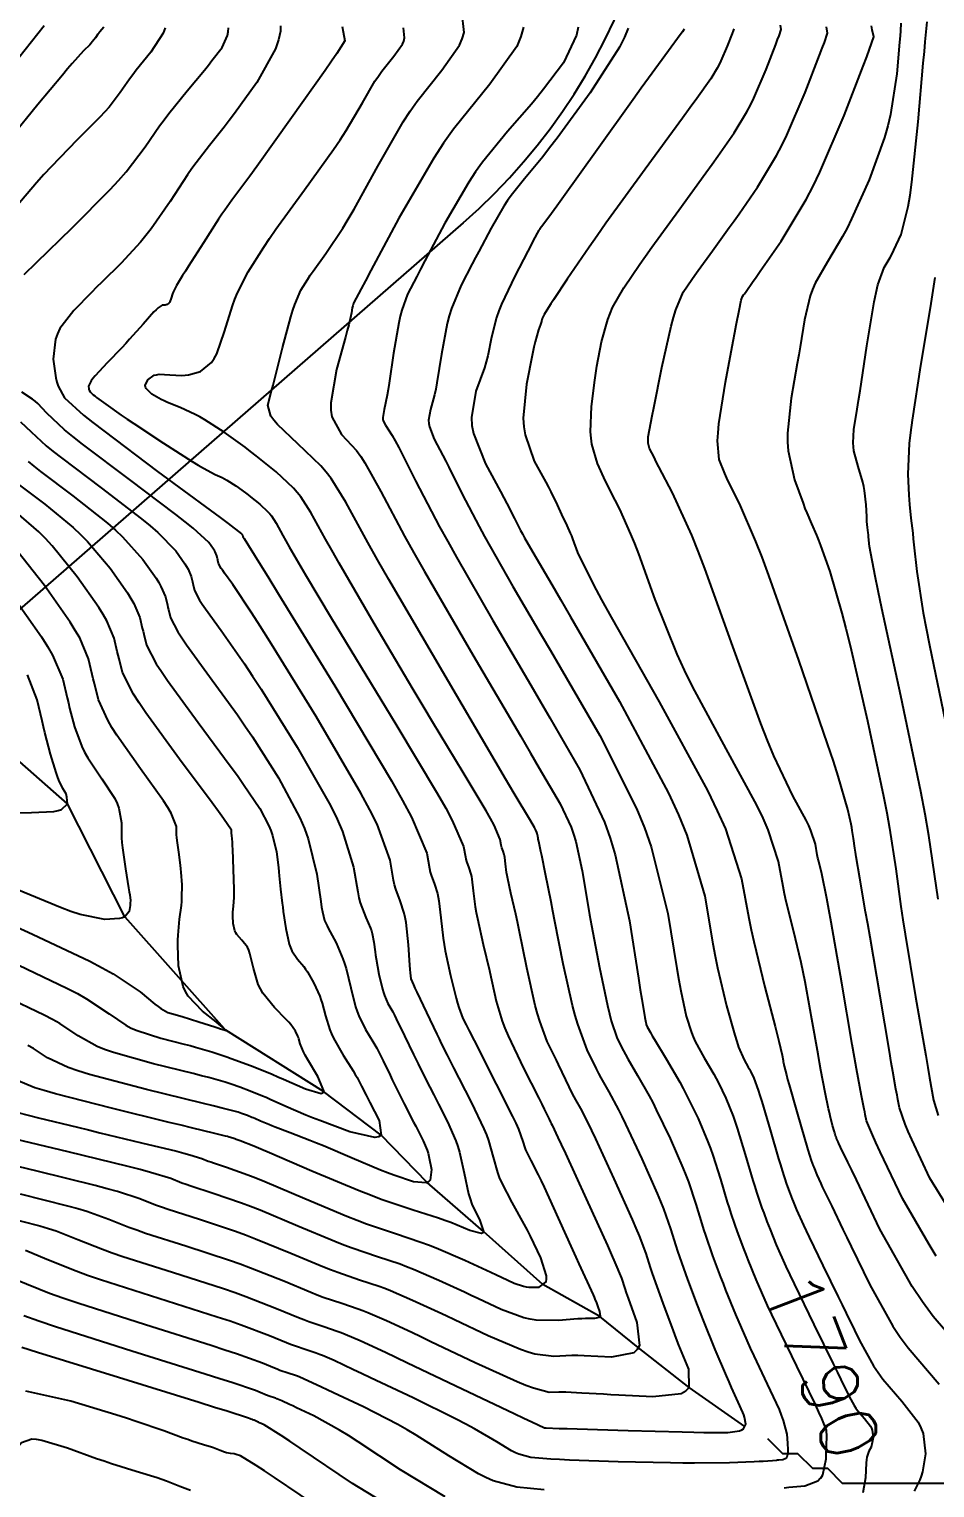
# Model space of a CAD drawing. Header units: metres. Extents: x 837117 to 838479, y 1189012 to 1191015.
# Drawn here: x 837905.5 to 837966.1, y 1189576 to 1189673.7 of the extents above; entities that cross this region are included whole.
import ezdxf

# ---------------------------------------------------------------- set-up
doc = ezdxf.new("R2010")
doc.units = ezdxf.units.M
doc.header["$LTSCALE"] = 0.3
for name, color, linetype in [('COTAS 10', 1, 'Continuous'), ('COTAS INT', 252, 'Continuous'), ('DRENAJE', 5, 'Continuous'), ('VIA1', 50, 'Continuous')]:
    doc.layers.add(name, color=color, linetype=linetype)
doc.styles.get("Standard").update_dxf_attribs({"font": 'simplex.shx'})

msp = doc.modelspace()

# ---------------------------------------------------------------- linework, layer by layer
at = {"layer": 'COTAS 10'}
for points in [[(837926.444, 1189673.902), (837926.509, 1189673.551), (837926.623, 1189672.938), (837926.09, 1189672.084), (837925.746, 1189671.581), (837925.317, 1189670.964), (837923.059, 1189667.774), (837920.736, 1189664.532), (837920.266, 1189663.881), (837919.871, 1189663.338), (837919.069, 1189662.27), (837918.587, 1189661.608), (837918.393, 1189661.321), (837918.173, 1189660.989), (837917.158, 1189659.415), (837916.162, 1189657.839), (837915.953, 1189657.506), (837915.773, 1189657.217), (837915.365, 1189656.547), (837915.174, 1189656.187), (837915.132, 1189656.094), (837915.093, 1189656.003), (837914.993, 1189655.698), (837914.909, 1189655.458), (837914.882, 1189655.407), (837914.853, 1189655.365), (837914.735, 1189655.269), (837914.605, 1189655.234), (837914.569, 1189655.229), (837914.534, 1189655.226), (837914.405, 1189655.234), (837914.13, 1189655.053), (837914.002, 1189654.931), (837913.851, 1189654.778), (837913.12, 1189653.966), (837912.218, 1189652.949), (837911.959, 1189652.668), (837911.697, 1189652.386), (837910.72, 1189651.369), (837909.917, 1189650.51), (837909.765, 1189650.328), (837909.643, 1189650.171), (837909.458, 1189649.806), (837909.483, 1189649.621), (837909.495, 1189649.578), (837909.508, 1189649.538), (837909.572, 1189649.42), (837909.779, 1189649.236), (837909.883, 1189649.154), (837910.006, 1189649.058), (837910.618, 1189648.599), (837911.663, 1189647.868), (837912.059, 1189647.6), (837912.502, 1189647.304), (837914.487, 1189646), (837916.409, 1189644.772), (837916.813, 1189644.524), (837917.161, 1189644.317), (837917.951, 1189643.899), (837918.422, 1189643.685), (837918.568, 1189643.606), (837918.721, 1189643.517), (837919.331, 1189643.125), (837919.976, 1189642.662), (837920.152, 1189642.53), (837920.326, 1189642.396), (837920.945, 1189641.896), (837921.482, 1189641.389), (837921.605, 1189641.25), (837921.717, 1189641.112), (837922.03, 1189640.621), (837922.478, 1189639.796), (837922.676, 1189639.448), (837922.905, 1189639.048), (837923.998, 1189637.171), (837925.718, 1189634.289), (837926.342, 1189633.256), (837927.031, 1189632.121), (837930.054, 1189627.171), (837932.843, 1189622.498), (837933.384, 1189621.537), (837933.825, 1189620.721), (837934.584, 1189618.979), (837934.701, 1189618.273), (837934.738, 1189618.111), (837934.776, 1189617.963), (837934.93, 1189617.55), (837935.075, 1189617.119), (837935.108, 1189616.961), (837935.139, 1189616.785), (837935.223, 1189616.009), (837935.365, 1189614.918), (837935.432, 1189614.544), (837935.511, 1189614.139), (837935.894, 1189612.415), (837936.307, 1189610.658), (837936.404, 1189610.231), (837936.494, 1189609.83), (837936.757, 1189608.598), (837937.17, 1189607.264), (837937.354, 1189606.799), (837937.57, 1189606.292), (837938.601, 1189604.117), (837939.611, 1189602.106), (837939.813, 1189601.703), (837939.98, 1189601.368), (837940.305, 1189600.71), (837940.401, 1189600.513), (837940.424, 1189600.467), (837940.446, 1189600.424), (837940.515, 1189600.301), (837940.902, 1189599.482), (837941.125, 1189599.002), (837941.397, 1189598.411), (837942.799, 1189595.36), (837944.21, 1189592.252), (837944.489, 1189591.626), (837944.719, 1189591.101), (837945.147, 1189590.052), (837945.373, 1189589.361), (837945.477, 1189589.062), (837945.598, 1189588.716), (837946.185, 1189587.08), (837946.353, 1189585.546), (837946.21, 1189585.264), (837945.986, 1189585.045), (837944.492, 1189584.769), (837942.666, 1189584.855), (837942.231, 1189584.863), (837941.828, 1189584.865), (837940.63, 1189584.815), (837939.35, 1189584.968), (837938.896, 1189585.098), (837938.398, 1189585.265), (837936.237, 1189586.183), (837933.972, 1189587.256), (837933.409, 1189587.521), (837932.873, 1189587.772), (837931.168, 1189588.563), (837929.697, 1189589.197), (837929.308, 1189589.35), (837928.928, 1189589.493), (837927.623, 1189589.926), (837926.155, 1189590.423), (837925.671, 1189590.607), (837925.155, 1189590.809), (837923.013, 1189591.705), (837920.64, 1189592.676), (837919.979, 1189592.926), (837919.315, 1189593.168), (837916.902, 1189593.973), (837914.812, 1189594.643), (837914.352, 1189594.8), (837913.944, 1189594.945), (837912.898, 1189595.365), (837911.413, 1189595.856), (837910.727, 1189596.045), (837909.923, 1189596.258), (837906.026, 1189597.221), (837902.224, 1189598.132)], [(837906.497, 1189673.957), (837906.086, 1189673.421), (837903.96, 1189670.728)], [(837967.559, 1189593.901), (837965.799, 1189596.745), (837964.59, 1189599.339), (837964.35, 1189599.887), (837964.15, 1189600.361), (837963.772, 1189601.459), (837963.668, 1189602.029), (837963.642, 1189602.169), (837963.617, 1189602.302), (837963.535, 1189602.72), (837963.326, 1189603.899), (837963.22, 1189604.511), (837963.094, 1189605.247), (837962.466, 1189608.937), (837961.796, 1189612.887), (837961.643, 1189613.786), (837961.504, 1189614.601), (837961.121, 1189616.843), (837960.879, 1189618.281), (837960.829, 1189618.589), (837960.787, 1189618.858), (837960.695, 1189619.502), (837960.611, 1189620.039), (837960.573, 1189620.239), (837960.529, 1189620.462), (837960.319, 1189621.454), (837959.664, 1189623.68), (837959.34, 1189624.681), (837958.953, 1189625.849), (837957.04, 1189631.454), (837955.019, 1189637.135), (837954.565, 1189638.35), (837954.156, 1189639.409), (837953.059, 1189641.944), (837952.363, 1189643.321), (837952.206, 1189643.651), (837952.065, 1189643.959), (837951.688, 1189644.885), (837951.586, 1189646.155), (837951.619, 1189646.68), (837951.679, 1189647.28), (837952.117, 1189650.073), (837952.632, 1189652.824), (837952.74, 1189653.398), (837952.833, 1189653.89), (837953.046, 1189654.99), (837953.15, 1189655.463), (837953.174, 1189655.56), (837953.197, 1189655.643), (837953.263, 1189655.82), (837953.331, 1189655.919), (837953.355, 1189655.954), (837953.382, 1189655.991), (837953.496, 1189656.149), (837953.933, 1189656.774), (837954.163, 1189657.106), (837954.441, 1189657.508), (837955.836, 1189659.53), (837957.52, 1189662.322), (837957.979, 1189663.208), (837958.435, 1189664.144), (837960.056, 1189667.933), (837961.336, 1189671.241), (837961.578, 1189671.874), (837961.77, 1189672.384), (837962.055, 1189673.202), (837961.947, 1189673.668), (837961.892, 1189673.956)], [(837945.612, 1189673.785), (837945.356, 1189673.184), (837945.012, 1189672.509), (837943.052, 1189669.459), (837940.842, 1189666.428), (837940.343, 1189665.764), (837939.891, 1189665.177), (837938.665, 1189663.692), (837937.767, 1189662.585), (837937.523, 1189662.236), (837937.281, 1189661.87), (837936.421, 1189660.394), (837935.598, 1189658.837), (837935.379, 1189658.419), (837935.163, 1189658.007), (837934.414, 1189656.568), (837933.772, 1189655.006), (837933.623, 1189654.518), (837933.486, 1189654.004), (837933.096, 1189651.946), (837932.796, 1189650.028), (837932.716, 1189649.603), (837932.636, 1189649.225), (837932.359, 1189648.24), (837932.235, 1189647.521), (837932.252, 1189647.309), (837932.291, 1189647.092), (837932.617, 1189646.262), (837933.192, 1189645.171), (837933.387, 1189644.789), (837933.599, 1189644.372), (837934.494, 1189642.579), (837935.621, 1189640.402), (837935.979, 1189639.744), (837936.357, 1189639.061), (837937.884, 1189636.396), (837939.785, 1189633.145), (837940.397, 1189632.094), (837941.046, 1189630.977), (837943.702, 1189626.396), (837946.165, 1189621.522), (837946.692, 1189620.22), (837947.153, 1189618.939), (837948.26, 1189614.486), (837948.854, 1189610.802), (837948.992, 1189610.007), (837949.118, 1189609.309), (837949.476, 1189607.598), (837949.835, 1189606.516), (837949.961, 1189606.213), (837950.099, 1189605.91), (837950.697, 1189604.806), (837951.329, 1189603.715), (837951.49, 1189603.42), (837951.644, 1189603.128), (837952.148, 1189602.1), (837952.628, 1189600.909), (837952.767, 1189600.514), (837952.91, 1189600.092), (837953.447, 1189598.332), (837953.955, 1189596.601), (837954.079, 1189596.196), (837954.195, 1189595.824), (837954.556, 1189594.748), (837954.68, 1189594.419), (837954.894, 1189593.846), (837954.996, 1189593.582), (837955.102, 1189593.313), (837955.516, 1189592.294), (837956.17, 1189590.83), (837956.427, 1189590.282), (837956.717, 1189589.671), (837958.038, 1189586.947), (837959.334, 1189584.304), (837959.608, 1189583.744), (837959.845, 1189583.259), (837960.393, 1189582.131), (837960.739, 1189581.514), (837960.848, 1189581.353), (837960.963, 1189581.195), (837961.426, 1189580.656), (837961.818, 1189580.147), (837961.889, 1189580.008), (837961.943, 1189579.869), (837961.999, 1189579.375), (837961.926, 1189578.938), (837961.897, 1189578.836), (837961.866, 1189578.742), (837961.724, 1189578.469), (837961.588, 1189578.061), (837961.56, 1189577.881), (837961.537, 1189577.673), (837961.488, 1189576.681), (837961.318, 1189575.674)], [(837904.856, 1189643.175), (837906.541, 1189641.903), (837908.443, 1189640.337), (837908.927, 1189639.877), (837909.392, 1189639.406), (837910.916, 1189637.607), (837912.076, 1189635.96), (837912.31, 1189635.585), (837912.507, 1189635.245), (837912.907, 1189634.307), (837913.071, 1189633.592), (837913.119, 1189633.392), (837913.169, 1189633.191), (837913.359, 1189632.458), (837914.009, 1189631.214), (837914.348, 1189630.691), (837914.756, 1189630.091), (837916.807, 1189627.277), (837918.961, 1189624.375), (837919.434, 1189623.719), (837919.855, 1189623.126), (837920.931, 1189621.52), (837921.546, 1189620.348), (837921.676, 1189620.031), (837921.788, 1189619.716), (837922.047, 1189618.603), (837922.179, 1189617.554), (837922.211, 1189617.28), (837922.241, 1189617.012), (837922.333, 1189616.105), (837922.434, 1189615.178), (837922.47, 1189614.898), (837922.509, 1189614.608), (837922.678, 1189613.477), (837922.914, 1189612.434), (837922.995, 1189612.199), (837923.083, 1189611.989), (837923.459, 1189611.423), (837923.883, 1189610.924), (837924.002, 1189610.755), (837924.122, 1189610.573), (837924.559, 1189609.804), (837924.947, 1189608.949), (837925.035, 1189608.712), (837925.116, 1189608.475), (837925.338, 1189607.619), (837925.623, 1189606.694), (837925.744, 1189606.414), (837925.882, 1189606.123), (837926.53, 1189604.985), (837927.183, 1189603.935), (837927.324, 1189603.7), (837927.448, 1189603.488), (837927.753, 1189602.925), (837928.049, 1189602.322), (837928.167, 1189602.085), (837928.302, 1189601.819), (837928.919, 1189600.605), (837929.059, 1189599.632), (837928.893, 1189599.516), (837928.638, 1189599.468), (837926.977, 1189599.851), (837924.955, 1189600.612), (837924.473, 1189600.802), (837924.024, 1189600.982), (837922.682, 1189601.559), (837921.635, 1189602.031), (837921.371, 1189602.146), (837921.118, 1189602.254), (837920.302, 1189602.586), (837919.591, 1189602.854), (837919.405, 1189602.92), (837919.224, 1189602.984), (837918.61, 1189603.188), (837917.522, 1189603.487), (837917.042, 1189603.611), (837916.485, 1189603.753), (837913.828, 1189604.412), (837911.131, 1189605.17), (837910.548, 1189605.374), (837910.038, 1189605.575), (837908.787, 1189606.282), (837907.559, 1189607.104), (837907.062, 1189607.38), (837906.498, 1189607.675), (837903.893, 1189608.913)], [(837933.353, 1189575.406), (837930.36, 1189577.217), (837927.527, 1189579.096), (837926.87, 1189579.511), (837926.268, 1189579.879), (837924.553, 1189580.825), (837923.398, 1189581.374), (837923.149, 1189581.491), (837922.931, 1189581.594), (837922.402, 1189581.842), (837922.085, 1189581.978), (837922.002, 1189582.011), (837921.92, 1189582.042), (837921.64, 1189582.135), (837921.324, 1189582.242), (837921.22, 1189582.281), (837921.109, 1189582.325), (837920.648, 1189582.517), (837919.07, 1189583.057), (837918.255, 1189583.319), (837917.276, 1189583.63), (837912.373, 1189585.16), (837907.25, 1189586.8), (837906.132, 1189587.181), (837905.145, 1189587.528)]]:
    msp.add_lwpolyline(points, dxfattribs=at)
at = {"layer": 'COTAS INT'}
for points in [[(837903.764, 1189594.186), (837906.217, 1189593.548), (837906.782, 1189593.38), (837907.298, 1189593.216), (837908.746, 1189592.654), (837910.402, 1189591.989), (837911.05, 1189591.759), (837911.778, 1189591.51), (837915.091, 1189590.448), (837918.5, 1189589.353), (837919.289, 1189589.083), (837920.012, 1189588.828), (837922.067, 1189588.03), (837923.536, 1189587.415), (837923.891, 1189587.276), (837924.222, 1189587.151), (837925.23, 1189586.81), (837926.125, 1189586.512), (837926.386, 1189586.414), (837926.652, 1189586.31), (837927.662, 1189585.874), (837929.346, 1189585.087), (837930.038, 1189584.76), (837930.829, 1189584.386), (837934.497, 1189582.642), (837937.962, 1189580.993), (837938.623, 1189580.678), (837939.156, 1189580.425), (837940.003, 1189580.024), (837940.025, 1189580.024), (837940.045, 1189580.022), (837940.054, 1189580.022), (837940.064, 1189580.021), (837940.113, 1189580.019), (837940.99, 1189579.991), (837941.523, 1189579.974), (837942.182, 1189579.954), (837945.608, 1189579.848), (837949.216, 1189579.749), (837949.989, 1189579.733), (837950.664, 1189579.722), (837952.284, 1189579.724), (837953.066, 1189579.83), (837953.212, 1189579.884), (837953.328, 1189579.949), (837953.491, 1189580.274), (837953.39, 1189580.739), (837953.339, 1189580.893), (837953.278, 1189581.057), (837952.975, 1189581.739), (837952.514, 1189582.738), (837952.354, 1189583.103), (837952.18, 1189583.506), (837951.434, 1189585.278), (837950.642, 1189587.226), (837950.44, 1189587.739), (837950.244, 1189588.242), (837949.599, 1189589.966), (837949.062, 1189591.492), (837948.934, 1189591.87), (837948.816, 1189592.229), (837948.467, 1189593.364), (837947.996, 1189594.698), (837947.8, 1189595.181), (837947.577, 1189595.715), (837946.538, 1189598.056), (837945.456, 1189600.363), (837945.206, 1189600.875), (837944.978, 1189601.333), (837944.33, 1189602.527), (837943.796, 1189603.467), (837943.639, 1189603.764), (837943.478, 1189604.077), (837942.862, 1189605.341), (837942.224, 1189607.058), (837942.049, 1189607.658), (837941.875, 1189608.311), (837941.252, 1189611.117), (837940.694, 1189613.956), (837940.561, 1189614.63), (837940.438, 1189615.255), (837940.068, 1189617.107), (837939.811, 1189618.376), (837939.758, 1189618.633), (837939.713, 1189618.85), (837939.618, 1189619.295), (837939.583, 1189619.455), (837939.575, 1189619.493), (837939.569, 1189619.528), (837939.556, 1189619.629), (837939.548, 1189619.701), (837939.545, 1189619.717), (837939.542, 1189619.732), (837939.529, 1189619.772), (837939.514, 1189619.811), (837939.511, 1189619.824), (837939.507, 1189619.839), (837939.496, 1189619.905), (837939.426, 1189620.067), (837939.385, 1189620.143), (837939.335, 1189620.232), (837939.075, 1189620.667), (837937.978, 1189622.518), (837937.399, 1189623.5), (837936.701, 1189624.686), (837933.188, 1189630.667), (837929.583, 1189636.859), (837928.826, 1189638.179), (837928.175, 1189639.327), (837926.697, 1189642.048), (837925.721, 1189643.622), (837925.386, 1189644.048), (837925.022, 1189644.469), (837923.476, 1189645.951), (837922.117, 1189647.233), (837921.872, 1189647.527), (837921.683, 1189647.795), (837921.475, 1189648.545), (837921.725, 1189649.486), (837921.825, 1189649.875), (837921.938, 1189650.319), (837922.46, 1189652.384), (837923.018, 1189654.453), (837923.154, 1189654.898), (837923.282, 1189655.289), (837923.678, 1189656.242), (837924.147, 1189656.979), (837924.321, 1189657.234), (837924.513, 1189657.51), (837925.369, 1189658.692), (837926.496, 1189660.397), (837926.86, 1189661.003), (837927.247, 1189661.667), (837928.833, 1189664.55), (837930.545, 1189667.519), (837931.012, 1189668.238), (837931.476, 1189668.911), (837933.123, 1189670.97), (837934.319, 1189672.646), (837934.498, 1189673.078), (837934.611, 1189673.497), (837934.469, 1189674.895)], [(837922.332, 1189673.937), (837922.334, 1189673.589), (837922.193, 1189673), (837921.989, 1189672.4), (837920.733, 1189670.14), (837919.235, 1189668.075), (837918.879, 1189667.598), (837918.548, 1189667.163), (837917.568, 1189665.932), (837916.67, 1189664.772), (837916.391, 1189664.382), (837916.099, 1189663.961), (837914.935, 1189662.19), (837913.672, 1189660.356), (837913.317, 1189659.896), (837912.96, 1189659.456), (837911.652, 1189658.038), (837910.361, 1189656.774), (837910.014, 1189656.431), (837909.672, 1189656.091), (837908.477, 1189654.888), (837907.558, 1189653.665), (837907.39, 1189653.313), (837907.26, 1189652.954), (837907.102, 1189651.61), (837907.274, 1189650.372), (837907.351, 1189650.08), (837907.441, 1189649.811), (837907.871, 1189649.022), (837909.138, 1189647.875), (837909.755, 1189647.38), (837910.487, 1189646.808), (837914.093, 1189644.1), (837917.606, 1189641.506), (837918.281, 1189641.006), (837918.825, 1189640.601), (837919.714, 1189639.925), (837919.751, 1189639.873), (837919.758, 1189639.861), (837919.764, 1189639.85), (837919.777, 1189639.821), (837919.782, 1189639.798), (837919.783, 1189639.792), (837919.785, 1189639.786), (837919.791, 1189639.763), (837919.811, 1189639.723), (837919.822, 1189639.707), (837919.835, 1189639.688), (837919.899, 1189639.6), (837920.878, 1189638.023), (837921.466, 1189637.066), (837922.193, 1189635.884), (837925.966, 1189629.733), (837929.754, 1189623.375), (837930.49, 1189622.062), (837931.09, 1189620.943), (837932.128, 1189618.516), (837932.298, 1189617.49), (837932.352, 1189617.254), (837932.407, 1189617.039), (837932.63, 1189616.439), (837932.842, 1189615.813), (837932.89, 1189615.582), (837932.934, 1189615.327), (837933.056, 1189614.199), (837933.214, 1189612.819), (837933.28, 1189612.405), (837933.356, 1189611.977), (837933.711, 1189610.318), (837934.093, 1189608.814), (837934.186, 1189608.485), (837934.274, 1189608.194), (837934.543, 1189607.457), (837934.747, 1189607.03), (837934.793, 1189606.934), (837934.835, 1189606.847), (837934.95, 1189606.615), (837935.282, 1189605.967), (837936.771, 1189603.058), (837937.861, 1189600.877), (837938.074, 1189600.428), (837938.249, 1189600.045), (837938.56, 1189599.219), (837938.678, 1189598.786), (837938.731, 1189598.65), (837938.793, 1189598.508), (837939.09, 1189597.94), (837939.586, 1189596.976), (837939.774, 1189596.584), (837939.984, 1189596.139), (837940.924, 1189594.083), (837941.883, 1189591.953), (837942.105, 1189591.462), (837942.307, 1189591.014), (837943.25, 1189588.944), (837943.322, 1189588.783), (837943.381, 1189588.65), (837943.487, 1189588.396), (837943.531, 1189588.26), (837943.552, 1189588.201), (837943.576, 1189588.133), (837943.691, 1189587.811), (837943.724, 1189587.509), (837943.696, 1189587.454), (837943.652, 1189587.41), (837943.358, 1189587.356), (837942.745, 1189587.349), (837942.499, 1189587.336), (837942.221, 1189587.318), (837940.944, 1189587.211), (837939.448, 1189587.24), (837939.032, 1189587.308), (837938.616, 1189587.401), (837937.107, 1189587.953), (837935.544, 1189588.691), (837935.094, 1189588.902), (837934.637, 1189589.115), (837932.921, 1189589.907), (837931.219, 1189590.641), (837930.77, 1189590.818), (837930.33, 1189590.983), (837928.82, 1189591.485), (837927.121, 1189592.06), (837926.562, 1189592.272), (837925.964, 1189592.506), (837923.485, 1189593.543), (837920.954, 1189594.6), (837920.323, 1189594.848), (837919.723, 1189595.075), (837917.808, 1189595.735), (837916.329, 1189596.209), (837916.004, 1189596.321), (837915.715, 1189596.423), (837914.975, 1189596.72), (837913.616, 1189597.141), (837912.937, 1189597.322), (837912.126, 1189597.53), (837908.103, 1189598.513), (837904.08, 1189599.474)], [(837968.93, 1189584.108), (837966.03, 1189587.482), (837965.31, 1189588.471), (837964.627, 1189589.485), (837962.462, 1189593.345), (837960.885, 1189596.63), (837960.572, 1189597.281), (837960.313, 1189597.82), (837959.824, 1189598.831), (837959.706, 1189599.075), (837959.68, 1189599.13), (837959.657, 1189599.179), (837959.599, 1189599.31), (837959.561, 1189599.401), (837959.543, 1189599.449), (837959.513, 1189599.53), (837959.462, 1189599.691), (837959.44, 1189599.765), (837959.414, 1189599.852), (837959.293, 1189600.272), (837959.129, 1189600.918), (837959.076, 1189601.147), (837959.02, 1189601.397), (837958.793, 1189602.485), (837958.506, 1189603.986), (837958.413, 1189604.499), (837958.314, 1189605.053), (837957.908, 1189607.403), (837957.447, 1189609.909), (837957.313, 1189610.562), (837957.176, 1189611.197), (837956.662, 1189613.341), (837956.186, 1189615.283), (837956.074, 1189615.791), (837955.97, 1189616.286), (837955.667, 1189617.965), (837954.978, 1189620.093), (837954.631, 1189620.871), (837954.217, 1189621.731), (837952.157, 1189625.519), (837949.907, 1189629.682), (837949.373, 1189630.778), (837948.878, 1189631.85), (837947.41, 1189635.519), (837946.306, 1189638.582), (837946.04, 1189639.272), (837945.791, 1189639.894), (837945.035, 1189641.569), (837944.415, 1189642.784), (837944.252, 1189643.116), (837944.093, 1189643.446), (837943.552, 1189644.62), (837943.176, 1189645.912), (837943.121, 1189646.316), (837943.088, 1189646.741), (837943.148, 1189648.439), (837943.371, 1189650.216), (837943.441, 1189650.69), (837943.515, 1189651.156), (837943.81, 1189652.77), (837944.233, 1189654.278), (837944.387, 1189654.677), (837944.556, 1189655.067), (837945.302, 1189656.406), (837946.386, 1189657.985), (837946.768, 1189658.527), (837947.186, 1189659.114), (837948.993, 1189661.609), (837950.803, 1189664.098), (837951.223, 1189664.68), (837951.607, 1189665.217), (837952.701, 1189666.77), (837953.554, 1189668.185), (837953.787, 1189668.635), (837954.018, 1189669.109), (837954.84, 1189671.029), (837955.489, 1189672.705), (837955.611, 1189673.026), (837955.709, 1189673.284), (837955.854, 1189673.698), (837955.809, 1189673.993)], [(837966.223, 1189591.518), (837965.765, 1189592.306), (837963.961, 1189595.398), (837962.477, 1189598.521), (837962.189, 1189599.139), (837961.956, 1189599.65), (837961.56, 1189600.603), (837961.481, 1189601.015), (837961.448, 1189601.185), (837961.41, 1189601.378), (837961.23, 1189602.276), (837960.897, 1189604.075), (837960.763, 1189604.836), (837960.611, 1189605.712), (837959.907, 1189609.822), (837959.2, 1189613.897), (837959.046, 1189614.75), (837958.909, 1189615.483), (837958.564, 1189617.135), (837958.359, 1189617.971), (837958.311, 1189618.189), (837958.266, 1189618.402), (837958.136, 1189619.124), (837957.84, 1189620.04), (837957.69, 1189620.375), (837957.512, 1189620.745), (837956.626, 1189622.374), (837955.355, 1189625.039), (837954.935, 1189626.061), (837954.485, 1189627.207), (837952.61, 1189632.374), (837950.732, 1189637.586), (837950.279, 1189638.761), (837949.855, 1189639.819), (837948.568, 1189642.669), (837947.665, 1189644.397), (837947.483, 1189644.747), (837947.332, 1189645.041), (837947.032, 1189645.64), (837946.956, 1189645.903), (837946.945, 1189645.985), (837946.938, 1189646.071), (837946.95, 1189646.416), (837947.114, 1189647.355), (837947.202, 1189647.816), (837947.31, 1189648.363), (837947.854, 1189651.066), (837948.479, 1189653.829), (837948.637, 1189654.415), (837948.789, 1189654.923), (837949.283, 1189656.113), (837949.858, 1189656.952), (837950.062, 1189657.24), (837950.284, 1189657.552), (837951.245, 1189658.879), (837952.368, 1189660.436), (837952.693, 1189660.893), (837953.024, 1189661.362), (837954.269, 1189663.15), (837955.537, 1189665.254), (837955.883, 1189665.922), (837956.227, 1189666.626), (837957.448, 1189669.481), (837958.413, 1189671.973), (837958.595, 1189672.449), (837958.74, 1189672.833), (837958.956, 1189673.449), (837958.889, 1189673.888)], [(837963.861, 1189674.129), (837963.831, 1189673.601), (837963.806, 1189673.272), (837963.773, 1189672.863), (837963.594, 1189670.722), (837963.172, 1189668.015), (837962.985, 1189667.249), (837962.769, 1189666.476), (837961.737, 1189663.623), (837960.562, 1189661.018), (837960.255, 1189660.401), (837959.956, 1189659.829), (837958.944, 1189658.141), (837958.125, 1189656.698), (837957.947, 1189656.281), (837957.791, 1189655.856), (837957.408, 1189654.261), (837957.122, 1189652.454), (837957.027, 1189651.897), (837956.927, 1189651.316), (837956.509, 1189649.009), (837956.266, 1189646.666), (837956.275, 1189646.061), (837956.317, 1189645.476), (837956.745, 1189643.523), (837957.311, 1189641.961), (837957.44, 1189641.623), (837957.557, 1189641.326), (837957.879, 1189640.594), (837958.214, 1189639.82), (837958.339, 1189639.496), (837958.478, 1189639.124), (837959.096, 1189637.389), (837959.914, 1189634.611), (837960.18, 1189633.583), (837960.462, 1189632.443), (837961.623, 1189627.389), (837962.689, 1189622.347), (837962.912, 1189621.215), (837963.103, 1189620.197), (837963.531, 1189617.471), (837963.868, 1189614.954), (837964.003, 1189614.066), (837964.154, 1189613.097), (837964.849, 1189608.908), (837965.526, 1189604.969), (837965.666, 1189604.156), (837965.786, 1189603.464), (837966.047, 1189601.969), (837966.368, 1189600.944)], [(837966.367, 1189615.44), (837965.738, 1189619.702), (837965.484, 1189621.126), (837965.195, 1189622.656), (837963.863, 1189629.064), (837962.593, 1189634.917), (837962.344, 1189636.096), (837962.14, 1189637.085), (837961.771, 1189639.064), (837961.702, 1189639.707), (837961.685, 1189639.853), (837961.67, 1189639.985), (837961.626, 1189640.347), (837961.591, 1189640.745), (837961.582, 1189640.9), (837961.572, 1189641.074), (837961.538, 1189641.863), (837961.435, 1189642.814), (837961.382, 1189643.09), (837961.319, 1189643.371), (837961.002, 1189644.432), (837960.722, 1189645.478), (837960.682, 1189645.75), (837960.658, 1189646.014), (837960.708, 1189646.904), (837960.936, 1189648.273), (837961.025, 1189648.84), (837961.125, 1189649.487), (837961.578, 1189652.504), (837962.077, 1189655.467), (837962.206, 1189656.081), (837962.33, 1189656.605), (837962.745, 1189657.753), (837963.155, 1189658.437), (837963.276, 1189658.668), (837963.4, 1189658.918), (837963.876, 1189659.972), (837964.355, 1189661.845), (837964.481, 1189662.61), (837964.604, 1189663.483), (837965.026, 1189667.526), (837965.364, 1189671.436), (837965.434, 1189672.224), (837965.494, 1189672.885), (837965.627, 1189674.211)], [(837914.598, 1189673.817), (837914.471, 1189673.464), (837913.651, 1189672.172), (837912.666, 1189670.967), (837912.434, 1189670.668), (837912.221, 1189670.385), (837911.596, 1189669.485), (837910.845, 1189668.509), (837910.552, 1189668.176), (837910.221, 1189667.818), (837908.719, 1189666.299), (837906.969, 1189664.511), (837906.482, 1189663.983), (837905.995, 1189663.44), (837904.226, 1189661.358)], [(837910.487, 1189673.865), (837910.218, 1189673.537), (837910.155, 1189673.455), (837910.097, 1189673.378), (837909.926, 1189673.132), (837909.721, 1189672.866), (837909.641, 1189672.775), (837909.551, 1189672.678), (837909.142, 1189672.263), (837908.383, 1189671.431), (837908.073, 1189671.069), (837907.719, 1189670.651), (837906.082, 1189668.666), (837904.268, 1189666.435)], [(837904.895, 1189595.704), (837908.07, 1189594.903), (837908.755, 1189594.713), (837909.355, 1189594.536), (837910.822, 1189594.009), (837912.173, 1189593.467), (837912.701, 1189593.28), (837913.295, 1189593.077), (837915.996, 1189592.21), (837918.907, 1189591.26), (837919.634, 1189591.005), (837920.326, 1189590.752), (837922.54, 1189589.868), (837924.346, 1189589.112), (837924.781, 1189588.941), (837925.189, 1189588.787), (837926.426, 1189588.368), (837927.526, 1189588.003), (837927.847, 1189587.882), (837928.175, 1189587.753), (837929.415, 1189587.218), (837931.11, 1189586.429), (837931.724, 1189586.141), (837932.4, 1189585.821), (837935.367, 1189584.413), (837938.18, 1189583.129), (837938.76, 1189582.888), (837939.253, 1189582.697), (837940.317, 1189582.42), (837940.955, 1189582.442), (837941.18, 1189582.44), (837941.427, 1189582.434), (837942.492, 1189582.381), (837943.955, 1189582.295), (837944.451, 1189582.268), (837944.987, 1189582.239), (837947.253, 1189582.124), (837949.157, 1189582.328), (837949.465, 1189582.5), (837949.678, 1189582.723), (837949.654, 1189583.947), (837949.001, 1189585.569), (837948.816, 1189586.044), (837948.63, 1189586.529), (837947.947, 1189588.372), (837947.35, 1189590.048), (837947.219, 1189590.428), (837947.103, 1189590.772), (837946.807, 1189591.708), (837946.357, 1189592.899), (837946.145, 1189593.404), (837945.894, 1189593.984), (837944.669, 1189596.708), (837943.427, 1189599.387), (837943.165, 1189599.939), (837942.94, 1189600.407), (837942.423, 1189601.414), (837942.098, 1189601.994), (837941.994, 1189602.195), (837941.884, 1189602.412), (837941.435, 1189603.342), (837940.945, 1189604.37), (837940.81, 1189604.65), (837940.674, 1189604.928), (837940.185, 1189605.914), (837939.678, 1189607.26), (837939.531, 1189607.765), (837939.382, 1189608.327), (837938.819, 1189610.833), (837938.303, 1189613.355), (837938.183, 1189613.927), (837938.073, 1189614.444), (837937.756, 1189615.855), (837937.547, 1189616.797), (837937.504, 1189617.018), (837937.467, 1189617.223), (837937.389, 1189617.819), (837937.343, 1189618.243), (837937.327, 1189618.339), (837937.309, 1189618.426), (837937.229, 1189618.661), (837937.145, 1189618.887), (837937.124, 1189618.968), (837937.104, 1189619.056), (837937.04, 1189619.442), (837936.626, 1189620.394), (837936.385, 1189620.84), (837936.089, 1189621.365), (837934.565, 1189623.919), (837932.504, 1189627.319), (837931.871, 1189628.378), (837931.21, 1189629.488), (837928.593, 1189633.919), (837926.244, 1189637.953), (837925.751, 1189638.813), (837925.327, 1189639.562), (837924.364, 1189641.334), (837923.692, 1189642.39), (837923.45, 1189642.687), (837923.186, 1189642.985), (837922.03, 1189644.075), (837920.701, 1189645.15), (837920.326, 1189645.438), (837919.949, 1189645.722), (837918.562, 1189646.716), (837917.252, 1189647.56), (837916.923, 1189647.75), (837916.609, 1189647.921), (837915.596, 1189648.381), (837914.75, 1189648.723), (837914.541, 1189648.819), (837914.342, 1189648.916), (837913.714, 1189649.274), (837913.333, 1189649.643), (837913.29, 1189649.748), (837913.273, 1189649.853), (837913.44, 1189650.243), (837913.872, 1189650.534), (837914.024, 1189650.578), (837914.19, 1189650.606), (837914.904, 1189650.573), (837915.711, 1189650.523), (837915.935, 1189650.54), (837916.159, 1189650.57), (837916.97, 1189650.79), (837917.712, 1189651.388), (837917.893, 1189651.657), (837918.062, 1189651.971), (837918.585, 1189653.478), (837919.099, 1189655.185), (837919.264, 1189655.625), (837919.438, 1189656.051), (837920.148, 1189657.474), (837921.199, 1189659.126), (837921.589, 1189659.698), (837922.021, 1189660.318), (837923.939, 1189662.968), (837925.87, 1189665.668), (837926.311, 1189666.32), (837926.711, 1189666.93), (837927.819, 1189668.786), (837928.651, 1189670.229), (837928.877, 1189670.578), (837929.103, 1189670.905), (837929.903, 1189671.906), (837930.484, 1189672.72), (837930.571, 1189672.93), (837930.626, 1189673.133), (837930.557, 1189673.813)], [(837905.165, 1189657.294), (837905.99, 1189658.095), (837908.37, 1189660.406), (837910.919, 1189662.984), (837911.481, 1189663.596), (837911.98, 1189664.162), (837913.265, 1189665.837), (837914.23, 1189667.256), (837914.527, 1189667.66), (837914.837, 1189668.07), (837916.067, 1189669.593), (837917.226, 1189670.987), (837917.492, 1189671.315), (837917.734, 1189671.618), (837918.407, 1189672.505), (837918.776, 1189673.304), (837918.826, 1189673.551), (837918.853, 1189673.81)], [(837938.596, 1189673.86), (837938.425, 1189673.227), (837938.154, 1189672.572), (837936.343, 1189670.034), (837933.911, 1189667.033), (837933.248, 1189666.087), (837932.59, 1189665.09), (837930.251, 1189661.073), (837928.382, 1189657.555), (837928.02, 1189656.873), (837927.725, 1189656.318), (837927.221, 1189655.367), (837927.159, 1189655.192), (837927.143, 1189655.126), (837927.127, 1189655.053), (837927.072, 1189654.722), (837926.888, 1189653.91), (837926.79, 1189653.532), (837926.673, 1189653.088), (837926.08, 1189650.933), (837925.691, 1189648.692), (837925.701, 1189648.193), (837925.763, 1189647.747), (837926.411, 1189646.577), (837927.41, 1189645.49), (837927.693, 1189645.096), (837927.978, 1189644.663), (837929.031, 1189642.762), (837930.627, 1189639.768), (837931.255, 1189638.645), (837931.964, 1189637.395), (837935.198, 1189631.819), (837938.384, 1189626.388), (837939.063, 1189625.229), (837939.654, 1189624.219), (837941.053, 1189621.819), (837941.779, 1189620.266), (837941.946, 1189619.791), (837942.097, 1189619.295), (837942.518, 1189617.343), (837942.893, 1189615.084), (837943.015, 1189614.396), (837943.144, 1189613.68), (837943.679, 1189610.866), (837944.217, 1189608.317), (837944.349, 1189607.768), (837944.474, 1189607.286), (837944.866, 1189606.112), (837945.285, 1189605.288), (837945.428, 1189605.028), (837945.583, 1189604.752), (837946.238, 1189603.64), (837947.015, 1189602.258), (837947.247, 1189601.812), (837947.486, 1189601.339), (837948.408, 1189599.404), (837949.261, 1189597.446), (837949.456, 1189596.959), (837949.634, 1189596.496), (837950.127, 1189595.02), (837950.529, 1189593.686), (837950.649, 1189593.312), (837950.773, 1189592.936), (837951.251, 1189591.56), (837951.794, 1189590.11), (837951.958, 1189589.687), (837952.129, 1189589.255), (837952.794, 1189587.616), (837953.549, 1189585.867), (837953.776, 1189585.365), (837954.01, 1189584.856), (837954.919, 1189582.953), (837955.702, 1189581.25), (837955.856, 1189580.867), (837955.984, 1189580.522), (837956.221, 1189579.596), (837956.268, 1189578.99), (837956.276, 1189578.847), (837956.283, 1189578.715), (837956.289, 1189578.325), (837956.232, 1189578.064), (837956.198, 1189578.012), (837956.158, 1189577.968), (837955.947, 1189577.887), (837955.684, 1189577.862), (837955.61, 1189577.855), (837955.535, 1189577.847), (837955.261, 1189577.817), (837954.651, 1189577.779), (837954.365, 1189577.766), (837954.028, 1189577.751), (837952.386, 1189577.69), (837950.043, 1189577.657), (837949.263, 1189577.661), (837948.426, 1189577.671), (837944.933, 1189577.754), (837941.685, 1189577.869), (837941.003, 1189577.899), (837940.415, 1189577.929), (837939.079, 1189578.032), (837938.291, 1189578.252), (837938.05, 1189578.356), (837937.799, 1189578.479), (837936.808, 1189579.079), (837935.305, 1189579.97), (837934.731, 1189580.277), (837934.089, 1189580.61), (837931.199, 1189582.029), (837928.358, 1189583.379), (837927.746, 1189583.668), (837927.21, 1189583.921), (837925.908, 1189584.53), (837925.13, 1189584.866), (837924.924, 1189584.947), (837924.723, 1189585.022), (837924.033, 1189585.251), (837923.256, 1189585.514), (837923, 1189585.611), (837922.727, 1189585.719), (837921.594, 1189586.193), (837919.698, 1189586.905), (837918.945, 1189587.162), (837918.092, 1189587.445), (837914.185, 1189588.685), (837910.261, 1189589.944), (837909.398, 1189590.239), (837908.632, 1189590.511), (837906.669, 1189591.299), (837905.24, 1189591.896)], [(837942.25, 1189673.856), (837942.148, 1189673.312), (837941.282, 1189671.465), (837939.94, 1189669.693), (837939.538, 1189669.196), (837939.123, 1189668.697), (837937.514, 1189666.874), (837935.843, 1189664.813), (837935.388, 1189664.164), (837934.937, 1189663.482), (837933.336, 1189660.734), (837931.99, 1189658.196), (837931.699, 1189657.646), (837931.444, 1189657.163), (837930.818, 1189655.968), (837930.437, 1189654.897), (837930.337, 1189654.492), (837930.239, 1189654.04), (837929.901, 1189652.015), (837929.607, 1189650.019), (837929.536, 1189649.584), (837929.469, 1189649.201), (837929.266, 1189648.246), (837929.173, 1189647.709), (837929.176, 1189647.59), (837929.19, 1189647.483), (837929.346, 1189647.203), (837929.798, 1189646.511), (837930.001, 1189646.145), (837930.236, 1189645.703), (837931.364, 1189643.475), (837932.977, 1189640.383), (837933.518, 1189639.396), (837934.099, 1189638.352), (837936.541, 1189634.108), (837939.084, 1189629.767), (837939.73, 1189628.661), (837940.35, 1189627.598), (837942.377, 1189624.108), (837944.018, 1189620.601), (837944.393, 1189619.527), (837944.735, 1189618.409), (837945.686, 1189614.001), (837946.287, 1189610.147), (837946.409, 1189609.378), (837946.51, 1189608.738), (837946.715, 1189607.504), (837946.785, 1189607.172), (837946.802, 1189607.1), (837946.818, 1189607.037), (837946.869, 1189606.884), (837947.092, 1189606.499), (837947.217, 1189606.291), (837947.369, 1189606.037), (837948.146, 1189604.753), (837949.053, 1189603.183), (837949.288, 1189602.749), (837949.516, 1189602.315), (837950.278, 1189600.752), (837950.944, 1189599.178), (837951.112, 1189598.737), (837951.272, 1189598.294), (837951.787, 1189596.676), (837952.242, 1189595.144), (837952.364, 1189594.754), (837952.484, 1189594.38), (837952.728, 1189593.67), (837952.904, 1189593.154), (837953.344, 1189591.978), (837953.477, 1189591.635), (837953.615, 1189591.284), (837954.155, 1189589.955), (837954.918, 1189588.229), (837955.197, 1189587.628), (837955.506, 1189586.974), (837956.863, 1189584.166), (837958.112, 1189581.589), (837958.352, 1189581.08), (837958.546, 1189580.66), (837958.864, 1189579.879), (837958.872, 1189579.457), (837958.871, 1189579.263), (837958.868, 1189579.036), (837958.846, 1189577.935), (837958.611, 1189576.856), (837958.474, 1189576.641), (837958.458, 1189576.624), (837958.306, 1189576.464), (837957.438, 1189576.128), (837956.353, 1189576.024), (837956.047, 1189575.994)], [(837949.357, 1189673.724), (837949.234, 1189673.555), (837949.082, 1189673.347), (837948.296, 1189672.271), (837946.972, 1189670.445), (837946.48, 1189669.763), (837945.935, 1189669.004), (837943.516, 1189665.629), (837941.262, 1189662.487), (837940.821, 1189661.876), (837940.46, 1189661.377), (837939.816, 1189660.509), (837939.692, 1189660.357), (837939.658, 1189660.308), (837939.625, 1189660.258), (837939.506, 1189660.054), (837939.206, 1189659.478), (837939.058, 1189659.192), (837938.882, 1189658.852), (837938.011, 1189657.168), (837937.132, 1189655.302), (837936.95, 1189654.846), (837936.796, 1189654.417), (837936.46, 1189653.089), (837936.202, 1189651.832), (837936.095, 1189651.447), (837935.974, 1189651.046), (837935.409, 1189649.467), (837935.103, 1189647.698), (837935.145, 1189647.177), (837935.241, 1189646.643), (837936.044, 1189644.601), (837937.048, 1189642.745), (837937.271, 1189642.327), (837937.47, 1189641.951), (837937.99, 1189640.941), (837938.401, 1189640.147), (837938.532, 1189639.906), (837938.67, 1189639.657), (837939.228, 1189638.684), (837940.485, 1189636.524), (837941.064, 1189635.526), (837941.742, 1189634.355), (837945.026, 1189628.684), (837948.296, 1189622.547), (837948.965, 1189621.082), (837949.532, 1189619.72), (837950.729, 1189615.645), (837951.275, 1189612.444), (837951.432, 1189611.632), (837951.591, 1189610.852), (837952.189, 1189608.302), (837952.742, 1189606.321), (837952.874, 1189605.899), (837952.996, 1189605.533), (837953.362, 1189604.671), (837953.648, 1189604.178), (837953.72, 1189604.045), (837953.79, 1189603.913), (837954.017, 1189603.448), (837954.312, 1189602.64), (837954.423, 1189602.292), (837954.548, 1189601.89), (837955.107, 1189599.988), (837955.668, 1189598.058), (837955.794, 1189597.638), (837955.907, 1189597.267), (837956.208, 1189596.342), (837956.443, 1189595.713), (837956.515, 1189595.53), (837956.588, 1189595.343), (837956.656, 1189595.178), (837956.877, 1189594.633), (837957.332, 1189593.613), (837957.511, 1189593.231), (837957.713, 1189592.806), (837958.634, 1189590.908), (837959.66, 1189588.809), (837959.929, 1189588.256), (837960.191, 1189587.716), (837960.748, 1189586.563), (837961.083, 1189585.869), (837962.035, 1189584.171), (837962.335, 1189583.726), (837962.652, 1189583.29), (837963.927, 1189581.807), (837965.009, 1189580.405), (837965.203, 1189580.021), (837965.351, 1189579.64), (837965.507, 1189578.279), (837965.304, 1189577.076), (837965.226, 1189576.794), (837965.139, 1189576.535), (837964.748, 1189575.783)], [(837952.678, 1189673.735), (837952.628, 1189673.602), (837952.565, 1189673.437), (837952.232, 1189672.577), (837951.81, 1189671.591), (837951.691, 1189671.348), (837951.572, 1189671.117), (837951.134, 1189670.391), (837950.191, 1189669.071), (837949.753, 1189668.467), (837949.238, 1189667.759), (837946.742, 1189664.339), (837944.117, 1189660.718), (837943.521, 1189659.884), (837942.982, 1189659.122), (837941.508, 1189656.98), (837940.601, 1189655.6), (837940.419, 1189655.32), (837940.268, 1189655.084), (837939.97, 1189654.6), (837939.886, 1189654.424), (837939.869, 1189654.382), (837939.854, 1189654.344), (837939.824, 1189654.233), (837939.782, 1189654.079), (837939.76, 1189654.014), (837939.733, 1189653.939), (837939.599, 1189653.587), (837939.375, 1189652.775), (837939.292, 1189652.41), (837939.199, 1189651.984), (837938.788, 1189649.939), (837938.582, 1189647.664), (837938.619, 1189647.093), (837938.696, 1189646.548), (837939.315, 1189644.793), (837940.088, 1189643.375), (837940.262, 1189643.043), (837940.42, 1189642.737), (837940.849, 1189641.85), (837941.143, 1189641.202), (837941.216, 1189641.047), (837941.285, 1189640.903), (837941.502, 1189640.468), (837941.727, 1189639.968), (837941.801, 1189639.783), (837941.881, 1189639.577), (837942.21, 1189638.664), (837943.27, 1189636.493), (837943.811, 1189635.495), (837944.458, 1189634.325), (837947.687, 1189628.664), (837950.922, 1189622.717), (837951.572, 1189621.367), (837952.117, 1189620.146), (837953.198, 1189616.805), (837953.674, 1189614.17), (837953.836, 1189613.393), (837954.012, 1189612.596), (837954.759, 1189609.546), (837955.444, 1189606.91), (837955.58, 1189606.373), (837955.693, 1189605.921), (837955.91, 1189604.983), (837955.97, 1189604.633), (837955.985, 1189604.551), (837955.999, 1189604.475), (837956.041, 1189604.251), (837956.195, 1189603.671), (837956.279, 1189603.37), (837956.38, 1189603.008), (837956.896, 1189601.193), (837957.428, 1189599.348), (837957.541, 1189598.967), (837957.638, 1189598.642), (837957.86, 1189597.936), (837957.993, 1189597.581), (837958.033, 1189597.478), (837958.075, 1189597.372), (837958.238, 1189596.971), (837958.495, 1189596.396), (837958.596, 1189596.181), (837958.71, 1189595.94), (837959.229, 1189594.87), (837959.986, 1189593.314), (837960.25, 1189592.769), (837960.538, 1189592.173), (837961.773, 1189589.607), (837963.331, 1189586.828), (837963.823, 1189586.098), (837964.341, 1189585.386), (837966.428, 1189582.957)], [(837966.146, 1189657.086), (837965.964, 1189655.919), (837965.868, 1189655.337), (837965.752, 1189654.643), (837965.169, 1189651.2), (837964.607, 1189647.54), (837964.505, 1189646.709), (837964.426, 1189645.958), (837964.332, 1189643.902), (837964.397, 1189642.515), (837964.418, 1189642.185), (837964.44, 1189641.879), (837964.53, 1189640.968), (837964.653, 1189639.959), (837964.695, 1189639.59), (837964.74, 1189639.184), (837964.935, 1189637.393), (837965.359, 1189634.618), (837965.55, 1189633.59), (837965.772, 1189632.45), (837966.837, 1189627.393)], [(837904.034, 1189601.334), (837906.121, 1189600.794), (837908.724, 1189600.16), (837909.467, 1189599.98), (837910.22, 1189599.799), (837913.019, 1189599.128), (837915.38, 1189598.551), (837915.855, 1189598.428), (837916.254, 1189598.322), (837917.051, 1189598.075), (837917.486, 1189597.901), (837917.655, 1189597.841), (837917.846, 1189597.776), (837918.714, 1189597.497), (837920.131, 1189596.983), (837920.668, 1189596.769), (837921.268, 1189596.524), (837923.958, 1189595.38), (837926.773, 1189594.203), (837927.452, 1189593.937), (837928.087, 1189593.696), (837930.017, 1189593.043), (837931.731, 1189592.473), (837932.231, 1189592.286), (837932.741, 1189592.085), (837934.675, 1189591.251), (837936.4, 1189590.458), (837936.779, 1189590.282), (837937.116, 1189590.126), (837937.976, 1189589.724), (837938.587, 1189589.514), (837938.767, 1189589.48), (837938.951, 1189589.456), (837939.652, 1189589.457), (837940.112, 1189589.797), (837940.143, 1189589.987), (837940.133, 1189590.219), (837939.749, 1189591.404), (837939.058, 1189592.859), (837938.854, 1189593.262), (837938.645, 1189593.665), (837937.842, 1189595.117), (837937.14, 1189596.465), (837936.993, 1189596.802), (837936.868, 1189597.123), (837936.587, 1189598.15), (837936.278, 1189599.27), (837936.133, 1189599.65), (837935.964, 1189600.06), (837935.141, 1189601.792), (837934.29, 1189603.456), (837933.935, 1189604.15), (837933.505, 1189604.99), (837933.113, 1189605.78), (837932.97, 1189606.075), (837932.812, 1189606.402), (837932.116, 1189607.86), (837931.474, 1189609.222), (837931.349, 1189609.49), (837931.248, 1189609.711), (837931.075, 1189610.111), (837931.033, 1189610.516), (837931.015, 1189610.739), (837930.993, 1189611.01), (837930.89, 1189612.389), (837930.729, 1189613.869), (837930.671, 1189614.204), (837930.608, 1189614.506), (837930.331, 1189615.327), (837930.038, 1189616.116), (837929.965, 1189616.397), (837929.895, 1189616.707), (837929.672, 1189618.052), (837928.788, 1189620.457), (837928.302, 1189621.433), (837927.712, 1189622.544), (837924.707, 1189627.68), (837921.609, 1189632.694), (837920.958, 1189633.729), (837920.398, 1189634.611), (837919.126, 1189636.519), (837918.565, 1189637.289), (837918.454, 1189637.453), (837918.361, 1189637.596), (837918.183, 1189637.937), (837918.131, 1189638.137), (837918.117, 1189638.192), (837918.104, 1189638.247), (837918.059, 1189638.442), (837917.95, 1189638.699), (837917.896, 1189638.792), (837917.832, 1189638.895), (837917.515, 1189639.345), (837916.467, 1189640.302), (837915.942, 1189640.724), (837915.315, 1189641.214), (837912.205, 1189643.551), (837909.06, 1189645.924), (837908.412, 1189646.437), (837907.86, 1189646.888), (837906.672, 1189647.995), (837906.078, 1189648.639), (837905.901, 1189648.797), (837905.719, 1189648.947), (837905.015, 1189649.415)], [(837904.923, 1189647.422), (837905.64, 1189646.758), (837906.644, 1189645.822), (837907.111, 1189645.441), (837907.659, 1189645.007), (837910.317, 1189643.001), (837913.025, 1189640.922), (837913.604, 1189640.442), (837914.108, 1189640.003), (837915.315, 1189638.766), (837915.913, 1189637.917), (837916.034, 1189637.723), (837916.136, 1189637.548), (837916.342, 1189637.064), (837916.426, 1189636.695), (837916.451, 1189636.592), (837916.477, 1189636.489), (837916.575, 1189636.11), (837916.91, 1189635.469), (837917.085, 1189635.199), (837917.296, 1189634.889), (837918.353, 1189633.438), (837919.919, 1189631.199), (837920.45, 1189630.392), (837921.024, 1189629.505), (837923.449, 1189625.626), (837925.67, 1189621.713), (837926.115, 1189620.804), (837926.486, 1189619.97), (837927.216, 1189617.589), (837927.493, 1189615.923), (837927.579, 1189615.541), (837927.669, 1189615.192), (837928.031, 1189614.216), (837928.352, 1189613.504), (837928.417, 1189613.322), (837928.471, 1189613.146), (837928.579, 1189612.564), (837928.655, 1189611.905), (837928.689, 1189611.681), (837928.728, 1189611.439), (837928.917, 1189610.413), (837929.146, 1189609.418), (837929.211, 1189609.195), (837929.277, 1189608.994), (837929.518, 1189608.459), (837929.837, 1189607.891), (837929.952, 1189607.67), (837930.077, 1189607.421), (837930.626, 1189606.291), (837931.224, 1189605.045), (837931.381, 1189604.723), (837931.535, 1189604.411), (837932.06, 1189603.365), (837932.588, 1189602.332), (837932.743, 1189602.028), (837932.902, 1189601.716), (837933.512, 1189600.526), (837934.068, 1189599.242), (837934.193, 1189598.872), (837934.307, 1189598.495), (837934.615, 1189597.08), (837934.914, 1189595.707), (837935.022, 1189595.357), (837935.141, 1189595.02), (837935.662, 1189593.909), (837935.92, 1189593.185), (837935.873, 1189593.09), (837935.775, 1189593.042), (837934.991, 1189593.254), (837933.732, 1189593.773), (837933.333, 1189593.918), (837932.913, 1189594.065), (837931.213, 1189594.601), (837929.053, 1189595.333), (837928.343, 1189595.602), (837927.583, 1189595.9), (837924.431, 1189597.218), (837921.582, 1189598.448), (837921.013, 1189598.69), (837920.539, 1189598.891), (837919.62, 1189599.26), (837919.363, 1189599.342), (837919.306, 1189599.361), (837919.256, 1189599.379), (837919.128, 1189599.431), (837918.892, 1189599.504), (837918.774, 1189599.535), (837918.633, 1189599.571), (837917.935, 1189599.742), (837916.359, 1189600.124), (837915.665, 1189600.293), (837914.86, 1189600.49), (837911.018, 1189601.43), (837907.262, 1189602.402), (837906.509, 1189602.619), (837905.881, 1189602.813), (837904.652, 1189603.326)], [(837905.429, 1189644.757), (837905.81, 1189644.446), (837906.257, 1189644.091), (837908.429, 1189642.452), (837910.734, 1189640.63), (837911.265, 1189640.16), (837911.75, 1189639.705), (837913.116, 1189638.186), (837913.994, 1189636.938), (837914.172, 1189636.654), (837914.321, 1189636.396), (837914.624, 1189635.686), (837914.749, 1189635.144), (837914.785, 1189634.992), (837914.823, 1189634.84), (837914.967, 1189634.284), (837915.459, 1189633.342), (837915.717, 1189632.945), (837916.026, 1189632.49), (837917.58, 1189630.358), (837919.44, 1189627.787), (837919.942, 1189627.056), (837920.44, 1189626.316), (837922.19, 1189623.573), (837923.628, 1189620.882), (837923.927, 1189620.175), (837924.185, 1189619.484), (837924.76, 1189617.126), (837925.018, 1189615.278), (837925.076, 1189614.909), (837925.128, 1189614.601), (837925.267, 1189614.006), (837925.446, 1189613.658), (837925.524, 1189613.507), (837926.04, 1189612.506), (837926.5, 1189611.448), (837926.611, 1189611.128), (837926.716, 1189610.795), (837927.033, 1189609.497), (837927.35, 1189608.234), (837927.454, 1189607.925), (837927.565, 1189607.632), (837928.024, 1189606.722), (837928.51, 1189605.913), (837928.638, 1189605.685), (837928.763, 1189605.454), (837929.189, 1189604.608), (837929.656, 1189603.646), (837929.806, 1189603.343), (837929.965, 1189603.024), (837930.615, 1189601.739), (837931.24, 1189600.514), (837931.384, 1189600.233), (837931.515, 1189599.976), (837931.882, 1189599.259), (837932.139, 1189598.626), (837932.201, 1189598.422), (837932.26, 1189598.206), (837932.436, 1189597.324), (837932.341, 1189596.614), (837932.228, 1189596.506), (837932.077, 1189596.437), (837931.219, 1189596.511), (837929.918, 1189596.951), (837929.488, 1189597.114), (837929.029, 1189597.295), (837927.118, 1189598.095), (837925.199, 1189598.912), (837924.735, 1189599.104), (837924.299, 1189599.281), (837922.969, 1189599.796), (837921.97, 1189600.169), (837921.744, 1189600.257), (837921.54, 1189600.338), (837920.985, 1189600.572), (837920.6, 1189600.746), (837920.503, 1189600.788), (837920.41, 1189600.827), (837920.111, 1189600.949), (837919.85, 1189601.048), (837919.782, 1189601.072), (837919.715, 1189601.095), (837919.49, 1189601.17), (837918.418, 1189601.445), (837917.818, 1189601.594), (837917.087, 1189601.775), (837913.351, 1189602.693), (837909.54, 1189603.702), (837908.761, 1189603.939), (837908.102, 1189604.159), (837906.72, 1189604.804), (837905.781, 1189605.433), (837905.401, 1189605.643)], [(837904.808, 1189611.011), (837908.027, 1189609.481), (837908.724, 1189609.116), (837909.338, 1189608.776), (837910.855, 1189607.76), (837911.974, 1189606.992), (837912.336, 1189606.809), (837912.721, 1189606.638), (837914.304, 1189606.131), (837915.883, 1189605.731), (837916.266, 1189605.629), (837916.625, 1189605.53), (837917.73, 1189605.206), (837918.732, 1189604.873), (837919.028, 1189604.769), (837919.332, 1189604.66), (837920.493, 1189604.223), (837921.766, 1189603.708), (837922.14, 1189603.549), (837922.524, 1189603.384), (837923.988, 1189602.726), (837925.045, 1189602.428), (837925.172, 1189602.489), (837925.228, 1189602.611), (837924.831, 1189603.571), (837924.123, 1189604.734), (837923.982, 1189604.984), (837923.866, 1189605.204), (837923.643, 1189605.741), (837923.556, 1189606.077), (837923.525, 1189606.17), (837923.49, 1189606.263), (837923.338, 1189606.598), (837923.016, 1189607.046), (837922.875, 1189607.21), (837922.711, 1189607.392), (837921.929, 1189608.19), (837921.146, 1189609.148), (837920.98, 1189609.43), (837920.838, 1189609.719), (837920.508, 1189610.821), (837920.278, 1189611.809), (837920.198, 1189612.025), (837920.111, 1189612.217), (837919.737, 1189612.703), (837919.391, 1189613.071), (837919.322, 1189613.189), (837919.264, 1189613.313), (837919.152, 1189613.818), (837919.133, 1189614.327), (837919.135, 1189614.455), (837919.139, 1189614.576), (837919.177, 1189614.964), (837919.213, 1189615.557), (837919.215, 1189615.808), (837919.213, 1189616.095), (837919.181, 1189617.445), (837919.131, 1189618.762), (837919.119, 1189619.028), (837919.108, 1189619.253), (837919.073, 1189619.708), (837919.05, 1189619.872), (837919.046, 1189619.912), (837919.043, 1189619.949), (837919.042, 1189620.065), (837918.512, 1189620.856), (837918.175, 1189621.319), (837917.756, 1189621.888), (837915.558, 1189624.827), (837913.311, 1189627.925), (837912.861, 1189628.595), (837912.485, 1189629.184), (837911.751, 1189630.632), (837911.515, 1189631.543), (837911.453, 1189631.792), (837911.393, 1189632.041), (837911.19, 1189632.929), (837910.693, 1189634.093), (837910.448, 1189634.516), (837910.157, 1189634.982), (837908.717, 1189637.027), (837907.033, 1189639.107), (837906.588, 1189639.595), (837906.152, 1189640.045), (837904.654, 1189641.354)], [(837901.946, 1189614.82), (837905.724, 1189613.108), (837909.556, 1189611.287), (837910.386, 1189610.852), (837911.116, 1189610.448), (837912.922, 1189609.238), (837913.91, 1189608.408), (837914.124, 1189608.243), (837914.312, 1189608.107), (837914.78, 1189607.849), (837915.28, 1189607.708), (837915.489, 1189607.646), (837915.729, 1189607.573), (837916.85, 1189607.224), (837917.924, 1189606.884), (837918.134, 1189606.817), (837918.307, 1189606.762), (837918.615, 1189606.662), (837918.654, 1189606.652), (837918.657, 1189606.655), (837918.657, 1189606.66), (837918.628, 1189606.695), (837918.586, 1189606.739), (837918.578, 1189606.748), (837918.571, 1189606.757), (837918.559, 1189606.781), (837918.333, 1189606.967), (837918.191, 1189607.079), (837918.015, 1189607.217), (837917.093, 1189607.932), (837916.151, 1189608.936), (837915.963, 1189609.256), (837915.806, 1189609.595), (837915.501, 1189610.969), (837915.45, 1189612.357), (837915.453, 1189612.704), (837915.465, 1189613.034), (837915.57, 1189614.092), (837915.689, 1189615.024), (837915.709, 1189615.275), (837915.723, 1189615.523), (837915.731, 1189616.394), (837915.679, 1189617.248), (837915.656, 1189617.485), (837915.63, 1189617.723), (837915.507, 1189618.587), (837915.395, 1189619.379), (837915.376, 1189619.572), (837915.363, 1189619.753), (837915.359, 1189620.314), (837915.009, 1189621.201), (837914.778, 1189621.588), (837914.488, 1189622.037), (837912.959, 1189624.17), (837911.365, 1189626.423), (837911.036, 1189626.947), (837910.755, 1189627.428), (837910.144, 1189628.806), (837909.861, 1189629.894), (837909.787, 1189630.192), (837909.716, 1189630.489), (837909.472, 1189631.551), (837908.879, 1189632.942), (837908.586, 1189633.447), (837908.238, 1189634.004), (837906.518, 1189636.447), (837904.675, 1189638.808)], [(837904.318, 1189635.868), (837906.319, 1189633.026), (837906.724, 1189632.378), (837907.065, 1189631.791), (837907.755, 1189630.172), (837908.038, 1189628.938), (837908.121, 1189628.593), (837908.207, 1189628.246), (837908.536, 1189626.98), (837909.024, 1189625.673), (837909.21, 1189625.299), (837909.419, 1189624.921), (837910.359, 1189623.513), (837911.221, 1189622.185), (837911.38, 1189621.857), (837911.506, 1189621.545), (837911.675, 1189620.563), (837911.683, 1189619.557), (837911.707, 1189619.232), (837911.74, 1189618.886), (837911.941, 1189617.465), (837912.152, 1189616.194), (837912.193, 1189615.942), (837912.226, 1189615.733), (837912.28, 1189615.342), (837912.269, 1189615.167), (837912.26, 1189615.094), (837912.249, 1189615.012), (837912.191, 1189614.626), (837911.897, 1189614.267), (837911.738, 1189614.201), (837911.545, 1189614.15), (837910.567, 1189614.086), (837908.911, 1189614.423), (837908.29, 1189614.625), (837907.599, 1189614.873), (837904.519, 1189616.16)], [(837903.958, 1189621.221), (837905.641, 1189621.238), (837907.143, 1189621.323), (837907.432, 1189621.379), (837907.666, 1189621.45), (837908.054, 1189621.822), (837908.026, 1189622.264), (837907.999, 1189622.378), (837907.962, 1189622.488), (837907.759, 1189622.857), (837907.473, 1189623.419), (837907.385, 1189623.651), (837907.293, 1189623.917), (837906.928, 1189625.154), (837906.553, 1189626.597), (837906.455, 1189626.993), (837906.36, 1189627.386), (837906.037, 1189628.794), (837905.382, 1189630.463)], [(837939.981, 1189575.864), (837938.148, 1189576.043), (837936.566, 1189576.486), (837936.081, 1189576.696), (837935.576, 1189576.943), (837933.584, 1189578.148), (837931.416, 1189579.533), (837930.801, 1189579.894), (837930.178, 1189580.244), (837927.876, 1189581.427), (837925.878, 1189582.376), (837925.448, 1189582.58), (837925.071, 1189582.758), (837924.155, 1189583.186), (837923.608, 1189583.422), (837923.463, 1189583.479), (837923.322, 1189583.532), (837922.836, 1189583.693), (837922.29, 1189583.878), (837922.11, 1189583.946), (837921.918, 1189584.022), (837921.121, 1189584.355), (837919.384, 1189584.981), (837918.6, 1189585.24), (837917.684, 1189585.537), (837913.279, 1189586.923), (837908.744, 1189588.378), (837907.747, 1189588.719), (837906.861, 1189589.033), (837904.593, 1189589.943)], [(837931.13, 1189573.87), (837927.135, 1189576.287), (837923.639, 1189578.66), (837922.94, 1189579.127), (837922.358, 1189579.513), (837921.23, 1189580.223), (837920.918, 1189580.371), (837920.85, 1189580.403), (837920.792, 1189580.431), (837920.649, 1189580.497), (837920.563, 1189580.534), (837920.541, 1189580.543), (837920.519, 1189580.551), (837920.443, 1189580.577), (837920.357, 1189580.605), (837920.329, 1189580.616), (837920.299, 1189580.628), (837920.175, 1189580.68), (837918.756, 1189581.133), (837917.911, 1189581.397), (837916.868, 1189581.722), (837911.467, 1189583.398), (837906.055, 1189585.08), (837905.006, 1189585.409)], [(837925.356, 1189574.369), (837921.927, 1189576.693), (837921.249, 1189577.145), (837920.688, 1189577.514), (837919.639, 1189578.157), (837919.364, 1189578.242), (837919.291, 1189578.261), (837919.219, 1189578.276), (837918.968, 1189578.313), (837918.718, 1189578.354), (837918.645, 1189578.373), (837918.572, 1189578.395), (837918.295, 1189578.501), (837917.949, 1189578.638), (837917.831, 1189578.679), (837917.704, 1189578.722), (837917.164, 1189578.889), (837916.392, 1189579.139), (837916.117, 1189579.234), (837915.817, 1189579.34), (837914.511, 1189579.816), (837912.658, 1189580.458), (837912.012, 1189580.669), (837911.308, 1189580.893), (837908.285, 1189581.823), (837905.28, 1189582.475)], [(837899.209, 1189575.26), (837901.54, 1189576.854), (837902.602, 1189577.276), (837902.854, 1189577.39), (837903.089, 1189577.504), (837903.785, 1189577.909), (837904.32, 1189578.324), (837904.453, 1189578.446), (837904.579, 1189578.57), (837904.978, 1189579.04), (837905.666, 1189579.282), (837905.975, 1189579.262), (837906.334, 1189579.205), (837908.055, 1189578.686), (837910.011, 1189577.982), (837910.519, 1189577.809), (837911.011, 1189577.644), (837912.664, 1189577.127), (837914.059, 1189576.694), (837914.388, 1189576.583), (837914.693, 1189576.476), (837915.59, 1189576.122), (837916.305, 1189575.847)]]:
    msp.add_lwpolyline(points, dxfattribs=at)
at = {"layer": 'DRENAJE'}
for p, q in [((837908.054, 1189621.822), (837904.866, 1189624.651)), ((837911.897, 1189614.267), (837908.054, 1189621.822)), ((837911.897, 1189614.267), (837918.559, 1189606.781)), ((837925.2, 1189602.55), (837918.657, 1189606.66)), ((837929.059, 1189599.632), (837925.2, 1189602.55)), ((837932.153, 1189596.471), (837929.059, 1189599.632)), ((837935.92, 1189593.185), (837932.153, 1189596.471)), ((837939.882, 1189589.627), (837935.92, 1189593.185)), ((837943.71, 1189587.481), (837939.882, 1189589.627)), ((837946.282, 1189585.405), (837943.71, 1189587.481)), ((837949.678, 1189582.723), (837946.282, 1189585.405)), ((837953.41, 1189580.112), (837949.678, 1189582.723))]:
    msp.add_line(p, q, dxfattribs=at)
msp.add_polyline3d([(837966.958, 1189576.295, 0), (837965.958, 1189576.295, 0), (837964.959, 1189576.295, 0), (837963.959, 1189576.295, 0), (837962.959, 1189576.295, 0), (837961.96, 1189576.295, 0), (837960.96, 1189576.295, 0), (837959.96, 1189576.295, 0), (837958.961, 1189577.295, 0), (837957.961, 1189577.295, 0), (837956.961, 1189578.295, 0), (837955.962, 1189578.295, 0), (837954.962, 1189579.294, 0)], dxfattribs=at)
at = {"layer": 'VIA1'}
msp.add_line((837934.547, 1189660.744), (837808.46, 1189550.827), dxfattribs=at)
msp.add_arc((837908.262, 1189690.896), 40, 311.08049, 15.95913, dxfattribs=at)

# ---------------------------------------------------------------- texts
at = {"layer": 'COTAS 10', "insert": (837954.483, 1189589.631), "char_height": 3.8, "attachment_point": 7, "rotation": 291.00024}
msp.add_mtext('1790', dxfattribs=at)

doc.saveas('drawing.dxf')
